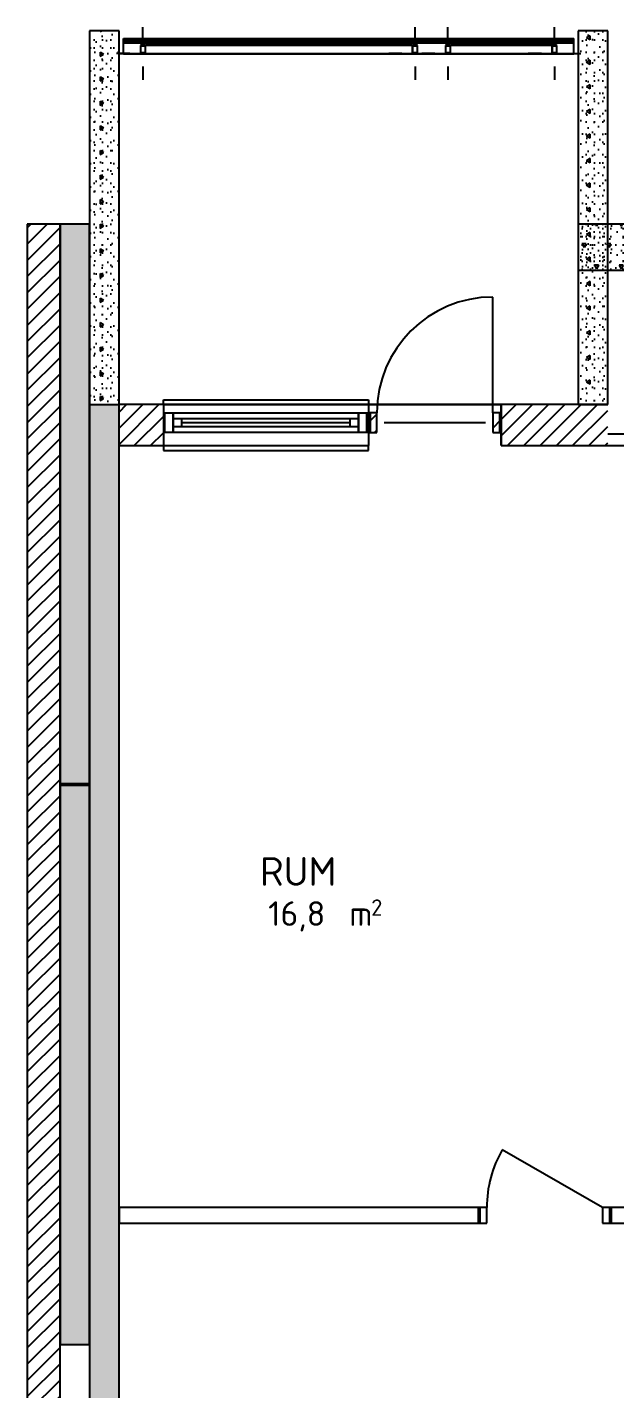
# Model space of a CAD drawing. Header units: millimetres. Extents: x -214 to 77166, y -5099 to 21069.
# Drawn here: x -184 to 3399, y 6398 to 14702 of the extents above; entities that cross this region are included whole.
import ezdxf
from ezdxf.enums import TextEntityAlignment as Align

# ---------------------------------------------------------------- set-up
doc = ezdxf.new("R2010")
doc.units = ezdxf.units.MM
doc.header["$MEASUREMENT"] = 0
for name, color, linetype in [('A-01SB-----', 3, 'Continuous'), ('A-01SC-----', 7, 'Continuous'), ('A-01SC-----Ytterväggar hus S', 7, 'Continuous'), ('A-01SC-----Ytterväggar2', 7, 'Continuous'), ('A-01SJ-----', 1, 'Continuous'), ('A-27B------', 7, 'Continuous'), ('A-42-------', 1, 'Continuous')]:
    doc.layers.add(name, color=color, linetype=linetype)
doc.layers.add('A-A-RUA----', color=3, linetype='Continuous', lineweight=0)
doc.styles.add('ISO', font='')
doc.styles.get('ISO').set_extended_font_data('ISOCPEUR')
pattern_1 = [(45, (0, 0), (-49.49747, 49.49747), [])]
pattern_2 = [(270, (0, 0), (259.8076, 0), [25, -125]), (270, (129.9, -75), (259.8076, 0), [25, -125]), (330, (0, 0), (129.904, 225), [25, -125]), (330, (-3e-14, -150), (129.904, 225), [25, -125]), (30, (-5e-15, -25), (-129.904, 225), [25, -125]), (30, (-3e-14, -175), (-129.904, 225), [25, -125]), (270, (25, -5e-15), (50, 0), [0, -50, 0, -75]), (315, (25, -25), (35.35534, 35.35534), [0, -37.5, 0, -62.5])]
pattern_3 = [(0, (0, 0), (0, 600), [])]

# ---------------------------------------------------------------- blocks, each defined once
blk = doc.blocks.new('RUM_07_44', base_point=(1637.4, 9425))
at = {"layer": 'A-A-RUA----', "style": 'ISO'}
for tag, height, p in [('ROOM_NAME', 175, (1235.4, 9640.4)), ('bFrame', 150, (1285.4, 9371.1)), ('DUMMY_377', 150, (1684.5, 9371.1)), ('DUMMY_378', 100, (1913.5, 9382.5))]:
    blk.add_attdef(tag, text='', height=height, dxfattribs=at).set_placement(p, align=Align.TOP_LEFT)

msp = doc.modelspace()

# ---------------------------------------------------------------- hatches: boundary and pattern name
at = {"layer": 'A-01SC-----', "linetype": 'Continuous'}
h = msp.add_hatch(dxfattribs=at)
h.set_pattern_fill('BRANDSÄKRARE', color=256, style=0, pattern_type=2)
h.set_pattern_definition(pattern_1)
h.paths.add_polyline_path([(16.2, 13500), (-183.8, 13500), (-183.8, 6264.3), (16.2, 6264.3)])
h = msp.add_hatch(dxfattribs=at)
h.set_pattern_fill('BETONG__STD_', color=256, style=0, pattern_type=2)
h.set_pattern_definition(pattern_2)
h.paths.add_polyline_path([(16.2, 13500), (16.2, 10090), (196.2, 10090), (196.2, 13500)])
h = msp.add_hatch(dxfattribs=at)
h.set_pattern_fill('BETONG__STD_', color=256, style=0, pattern_type=2)
h.set_pattern_definition([(180, (0, 0), (0, 259.8076), [25, -125]), (180, (-75, -129.9), (0, 259.8076), [25, -125]), (240, (0, 0), (-225, 129.904), [25, -125]), (240, (-150, 2e-14), (-225, 129.904), [25, -125]), (300, (-25, 3e-15), (225, 129.904), [25, -125]), (300, (-175, 2e-14), (225, 129.904), [25, -125]), (180, (-3e-15, -25), (0, 50), [0, -50, 0, -75]), (225, (-25, -25), (-35.35534, 35.35534), [0, -37.5, 0, -62.5])])
h.paths.add_polyline_path([(3176.2, 13500), (3176.2, 13220), (3815.2, 13220), (3815.2, 13330), (3815.2, 13450), (3815.2, 13500)])
h = msp.add_hatch(dxfattribs=at)
h.set_pattern_fill('BETONG__STD_', color=256, style=0, pattern_type=2)
h.set_pattern_definition(pattern_2)
h.paths.add_polyline_path([(16.2, 10077.6), (16.2, 6667.6), (196.2, 6667.6), (196.2, 10077.6)])
at = {"layer": 'A-01SC-----Ytterväggar hus S', "linetype": 'Continuous'}
h = msp.add_hatch(dxfattribs=at)
h.set_pattern_fill('BRANDSÄKRARE', color=256, style=0, pattern_type=2)
h.set_pattern_definition(pattern_1)
h.paths.add_polyline_path([(376.2, 12400), (376.2, 12150), (646.2, 12150), (646.2, 12230), (646.2, 12350), (646.2, 12400)])
h = msp.add_hatch(dxfattribs=at)
h.set_pattern_fill('BRANDSÄKRARE', color=256, style=0, pattern_type=2)
h.set_pattern_definition(pattern_1)
h.paths.add_polyline_path([(376.2, 12400), (376.2, 12150), (646.2, 12150), (646.2, 12230), (646.2, 12350), (646.2, 12400)])
h = msp.add_hatch(dxfattribs=at)
h.set_pattern_fill('BRANDSÄKRARE', color=256, style=0, pattern_type=2)
h.set_pattern_definition(pattern_1)
h.paths.add_polyline_path([(2706.2, 12350), (2706.2, 12230), (2706.2, 12150), (3356.2, 12150), (3356.2, 12400), (2706.2, 12400)])
h = msp.add_hatch(dxfattribs=at)
h.set_pattern_fill('BRANDSÄKRARE', color=256, style=0, pattern_type=2)
h.set_pattern_definition(pattern_1)
h.paths.add_polyline_path([(2706.2, 12350), (2706.2, 12230), (2706.2, 12150), (3356.2, 12150), (3356.2, 12400), (2706.2, 12400)])
at = {"layer": 'A-01SC-----Ytterväggar2', "linetype": 'Continuous'}
h = msp.add_hatch(dxfattribs=at)
h.set_pattern_fill('BETONG__STD_', color=256, style=0, pattern_type=2)
h.set_pattern_definition(pattern_2)
h.paths.add_polyline_path([(196.2, 14680), (196.2, 12400), (376.2, 12400), (376.2, 14680)])
h = msp.add_hatch(dxfattribs=at)
h.set_pattern_fill('BETONG__STD_', color=256, style=0, pattern_type=2)
h.set_pattern_definition([(90, (0, 0), (-259.8076, 0), [25, -125]), (90, (-129.9, 75), (-259.8076, 0), [25, -125]), (150, (0, 0), (129.904, 225), [25, -125]), (150, (9e-15, 150), (129.904, 225), [25, -125]), (210, (2e-15, 25), (-129.904, 225), [25, -125]), (210, (1e-14, 175), (-129.904, 225), [25, -125]), (90, (-25, 2e-15), (-50, 0), [0, -50, 0, -75]), (135, (-25, 25), (35.35534, 35.35534), [0, -37.5, 0, -62.5])])
h.paths.add_polyline_path([(3176.2, 14680), (3176.2, 12400), (3356.2, 12400), (3356.2, 14680)])
at = {"layer": 'A-01SJ-----', "linetype": 'Continuous'}
h = msp.add_hatch(dxfattribs=at)
h.set_pattern_fill('BRANDSÄKRARE', color=256, style=0, pattern_type=2)
h.set_pattern_definition(pattern_1)
h.paths.add_polyline_path([(506.3, 14545.7), (507.4, 14542.9), (510.3, 14541.7), (532.3, 14541.7), (535.1, 14542.9), (536.3, 14545.7), (536.3, 14587.7), (535.1, 14590.5), (532.3, 14591.7), (510.3, 14591.7), (507.4, 14590.5), (506.3, 14587.7)])
h.paths.add_polyline_path([(508.3, 14545.7), (508.3, 14587.7), (508.6, 14588.4), (509.3, 14588.7), (533.3, 14588.7), (534, 14588.4), (534.3, 14587.7), (534.3, 14545.7), (534, 14545), (533.3, 14544.7), (509.3, 14544.7), (508.6, 14545)], flags=0)
h = msp.add_hatch(dxfattribs=at)
h.set_pattern_fill('BRANDSÄKRARE', color=256, style=0, pattern_type=2)
h.set_pattern_definition(pattern_1)
h.paths.add_polyline_path([(2196.2, 14545.7), (2196.2, 14587.7), (2195, 14590.5), (2192.2, 14591.7), (2170.2, 14591.7), (2167.3, 14590.5), (2166.2, 14587.7), (2166.2, 14545.7), (2167.3, 14542.9), (2170.2, 14541.7), (2192.2, 14541.7), (2195, 14542.9)])
h.paths.add_polyline_path([(2194.2, 14545.7), (2193.9, 14545), (2193.2, 14544.7), (2169.2, 14544.7), (2168.5, 14545), (2168.2, 14545.7), (2168.2, 14587.7), (2168.5, 14588.4), (2169.2, 14588.7), (2193.2, 14588.7), (2193.9, 14588.4), (2194.2, 14587.7)], flags=0)
h = msp.add_hatch(dxfattribs=at)
h.set_pattern_fill('BRANDSÄKRARE', color=256, style=0, pattern_type=2)
h.set_pattern_definition(pattern_1)
h.paths.add_polyline_path([(2396.2, 14545.7), (2396.2, 14587.7), (2395, 14590.5), (2392.2, 14591.7), (2370.2, 14591.7), (2367.3, 14590.5), (2366.2, 14587.7), (2366.2, 14545.7), (2367.3, 14542.9), (2370.2, 14541.7), (2392.2, 14541.7), (2395, 14542.9)])
h.paths.add_polyline_path([(2394.2, 14545.7), (2393.9, 14545), (2393.2, 14544.7), (2369.2, 14544.7), (2368.5, 14545), (2368.2, 14545.7), (2368.2, 14587.7), (2368.5, 14588.4), (2369.2, 14588.7), (2393.2, 14588.7), (2393.9, 14588.4), (2394.2, 14587.7)], flags=0)
h = msp.add_hatch(dxfattribs=at)
h.set_pattern_fill('BRANDSÄKRARE', color=256, style=0, pattern_type=2)
h.set_pattern_definition(pattern_1)
h.paths.add_polyline_path([(3046.2, 14545.7), (3046.2, 14587.7), (3045, 14590.5), (3042.2, 14591.7), (3020.2, 14591.7), (3017.3, 14590.5), (3016.2, 14587.7), (3016.2, 14545.7), (3017.3, 14542.9), (3020.2, 14541.7), (3042.2, 14541.7), (3045, 14542.9)])
h.paths.add_polyline_path([(3044.2, 14545.7), (3043.9, 14545), (3043.2, 14544.7), (3019.2, 14544.7), (3018.5, 14545), (3018.2, 14545.7), (3018.2, 14587.7), (3018.5, 14588.4), (3019.2, 14588.7), (3043.2, 14588.7), (3043.9, 14588.4), (3044.2, 14587.7)], flags=0)
at = {"layer": 'A-27B------', "linetype": 'Continuous'}
h = msp.add_hatch(dxfattribs=at)
h.set_pattern_fill('BETONG__STD_', color=256, style=0, pattern_type=2)
h.set_pattern_definition([(270.0003, (0, 0), (259.8076, 0.0015), [25, -125]), (270.0003, (129.9, -75), (259.8076, 0.0015), [25, -125]), (330.0003, (0, 0), (129.9025, 225.001), [25, -125]), (330.0003, (0.0009, -150), (129.9025, 225.001), [25, -125]), (30.0003, (0.0001, -25), (-129.905, 224.999), [25, -125]), (30.0003, (0.001, -175), (-129.905, 224.999), [25, -125]), (270.00033, (25, 0.0001), (50, 0.0003), [0, -50, 0, -75]), (315.00033, (25, -25), (35.35513, 35.35554), [0, -37.5, 0, -62.5])])
h.paths.add_polyline_path([(376.1, 12399.1), (196.1, 12399.1), (196.2, 6264.3), (376.2, 6264.3)])
at = {"layer": 'A-42-------', "linetype": 'Continuous'}
h = msp.add_hatch(dxfattribs=at)
h.set_pattern_fill('BRANDSÄKRARE', color=256, style=0, pattern_type=2)
h.set_pattern_definition(pattern_1)
h.paths.add_polyline_path([(1948.2, 12230), (1948.2, 12350), (1896.2, 12350), (1896.2, 12230)])
h = msp.add_hatch(dxfattribs=at)
h.set_pattern_fill('BRANDSÄKRARE', color=256, style=0, pattern_type=2)
h.set_pattern_definition(pattern_1)
h.paths.add_polyline_path([(1948.2, 12230), (1948.2, 12350), (1896.2, 12350), (1896.2, 12230)])
h = msp.add_hatch(dxfattribs=at)
h.set_pattern_fill('BRANDSÄKRARE', color=256, style=0, pattern_type=2)
h.set_pattern_definition(pattern_1)
h.paths.add_polyline_path([(1948.2, 12230), (1948.2, 12350), (1896.2, 12350), (1896.2, 12230)])
h = msp.add_hatch(dxfattribs=at)
h.set_pattern_fill('BRANDSÄKRARE', color=256, style=0, pattern_type=2)
h.set_pattern_definition(pattern_1)
h.paths.add_polyline_path([(2706.2, 12230), (2706.2, 12350), (2654.2, 12350), (2654.2, 12230)])
h = msp.add_hatch(dxfattribs=at)
h.set_pattern_fill('BRANDSÄKRARE', color=256, style=0, pattern_type=2)
h.set_pattern_definition(pattern_1)
h.paths.add_polyline_path([(2706.2, 12230), (2706.2, 12350), (2654.2, 12350), (2654.2, 12230)])
h = msp.add_hatch(dxfattribs=at)
h.set_pattern_fill('BRANDSÄKRARE', color=256, style=0, pattern_type=2)
h.set_pattern_definition(pattern_1)
h.paths.add_polyline_path([(2706.2, 12230), (2706.2, 12350), (2654.2, 12350), (2654.2, 12230)])
h = msp.add_hatch(dxfattribs=at)
h.set_pattern_fill('FALSAD_PLÅT__LIGGANDE_600', color=256, style=0, pattern_type=2)
h.set_pattern_definition(pattern_3)
h.paths.add_polyline_path([(2618.2, 7406.9), (2618.2, 7502.9), (2566.2, 7502.9), (2566.2, 7406.9)])
h = msp.add_hatch(dxfattribs=at)
h.set_pattern_fill('FALSAD_PLÅT__LIGGANDE_600', color=256, style=0, pattern_type=2)
h.set_pattern_definition(pattern_3)
h.paths.add_polyline_path([(3376.2, 7406.9), (3376.2, 7502.9), (3324.2, 7502.9), (3324.2, 7406.9)])

# ---------------------------------------------------------------- linework, layer by layer
at = {"layer": 'A-01SB-----'}
for p, q in [((2566.2, 7502.9), (2566.2, 7406.9)), ((3376.2, 7502.9), (3376.2, 7406.9))]:
    msp.add_line(p, q, dxfattribs=at)
at = {"layer": 'A-01SB-----', "flags": 128}
for points in [[(3580.2, 12220), (3356.2, 12220)], [(3356.2, 12150), (3580.2, 12150)], [(2566.2, 7502.9), (376.2, 7502.9)], [(376.2, 7502.9), (376.2, 7406.9)], [(4176.2, 7502.9), (3376.2, 7502.9)], [(376.2, 7406.9), (2566.2, 7406.9)], [(3376.2, 7406.9), (4176.2, 7406.9)]]:
    msp.add_lwpolyline(points, dxfattribs=at)
at = {"layer": 'A-01SC-----'}
for p, q in [((646.2, 12400), (646.2, 12350)), ((1896.2, 12400), (1896.2, 12350)), ((2706.2, 12350), (2706.2, 12400)), ((646.2, 12350), (646.2, 12230)), ((1896.2, 12350), (1896.2, 12230)), ((2706.2, 12230), (2706.2, 12350)), ((646.2, 12230), (646.2, 12150)), ((1896.2, 12230), (1896.2, 12150)), ((2706.2, 12150), (2706.2, 12230))]:
    msp.add_line(p, q, dxfattribs=at)
at = {"layer": 'A-01SC-----', "flags": 128}
for points in [[(-183.8, 13500), (-183.8, 6264.3)], [(16.2, 13500), (-183.8, 13500)], [(16.2, 6264.3), (16.2, 13500)], [(16.2, 13500), (16.2, 10090)], [(196.2, 13500), (16.2, 13500)], [(196.2, 10090), (196.2, 13500)], [(3815.2, 13500), (3176.2, 13500)], [(3176.2, 13500), (3176.2, 13220)], [(3176.2, 13220), (3815.2, 13220)], [(646.2, 12400), (376.2, 12400)], [(3356.2, 12400), (2706.2, 12400)], [(376.2, 12150), (646.2, 12150)], [(2706.2, 12150), (3356.2, 12150)], [(16.2, 10090), (196.2, 10090)], [(16.2, 10077.6), (16.2, 6667.6)], [(196.2, 10077.6), (16.2, 10077.6)], [(196.2, 6667.6), (196.2, 10077.6)], [(16.2, 6667.6), (196.2, 6667.6)]]:
    msp.add_lwpolyline(points, dxfattribs=at)
at = {"layer": 'A-01SC-----Ytterväggar hus S'}
for p, q in [((646.2, 12400), (646.2, 12350)), ((646.2, 12400), (646.2, 12350)), ((2706.2, 12400), (2706.2, 12350)), ((2706.2, 12400), (2706.2, 12350)), ((646.2, 12350), (646.2, 12230)), ((646.2, 12350), (646.2, 12230)), ((2706.2, 12350), (2706.2, 12230)), ((2706.2, 12350), (2706.2, 12230)), ((646.2, 12230), (646.2, 12150)), ((646.2, 12230), (646.2, 12150)), ((2706.2, 12230), (2706.2, 12150)), ((2706.2, 12230), (2706.2, 12150))]:
    msp.add_line(p, q, dxfattribs=at)
at = {"layer": 'A-01SC-----Ytterväggar hus S', "flags": 128}
for points in [[(646.2, 12400), (376.2, 12400)], [(646.2, 12400), (376.2, 12400)], [(3356.2, 12400), (2706.2, 12400)], [(3356.2, 12400), (2706.2, 12400)], [(376.2, 12150), (646.2, 12150)], [(376.2, 12150), (646.2, 12150)], [(2706.2, 12150), (3356.2, 12150)], [(2706.2, 12150), (3356.2, 12150)]]:
    msp.add_lwpolyline(points, dxfattribs=at)
at = {"layer": 'A-01SC-----Ytterväggar2', "flags": 128}
for points in [[(196.2, 14680), (196.2, 12400)], [(376.2, 14680), (196.2, 14680)], [(376.2, 12400), (376.2, 14680)], [(3176.2, 14680), (3176.2, 12400)], [(3356.2, 14680), (3176.2, 14680)], [(3356.2, 12400), (3356.2, 14680)], [(196.2, 12400), (376.2, 12400)], [(3176.2, 12400), (3356.2, 12400)]]:
    msp.add_lwpolyline(points, dxfattribs=at)
at = {"layer": 'A-01SJ-----'}
for p, q in [((521.3, 14621.7), (521.3, 14701.7)), ((2181.2, 14621.7), (2181.2, 14701.7)), ((2381.2, 14621.7), (2381.2, 14701.7)), ((3031.2, 14621.7), (3031.2, 14701.7)), ((403.8, 14633.5), (3148.7, 14633.5)), ((403.8, 14539.6), (403.8, 14633.5)), ((403.8, 14631.7), (3148.7, 14631.7)), ((403.8, 14606.7), (403.8, 14631.7)), ((403.8, 14619.2), (3148.7, 14619.2)), ((3148.7, 14539.6), (3148.7, 14633.5)), ((3148.7, 14606.7), (3148.7, 14631.7)), ((441.3, 14541.7), (361.3, 14541.7)), ((403.8, 14606.7), (3148.7, 14606.7)), ((403.8, 14541.6), (3148.7, 14541.6)), ((403.8, 14539.6), (3148.7, 14539.6)), ((507.4, 14590.5), (506.3, 14587.7)), ((506.3, 14587.7), (506.3, 14545.7)), ((506.3, 14545.7), (507.4, 14542.9)), ((510.3, 14591.7), (507.4, 14590.5)), ((507.4, 14542.9), (510.3, 14541.7)), ((508.3, 14587.7), (508.6, 14588.4)), ((508.3, 14545.7), (508.3, 14587.7)), ((508.6, 14545), (508.3, 14545.7)), ((508.6, 14588.4), (509.3, 14588.7)), ((509.3, 14544.7), (508.6, 14545)), ((509.3, 14588.7), (533.3, 14588.7)), ((533.3, 14544.7), (509.3, 14544.7)), ((532.3, 14591.7), (510.3, 14591.7)), ((510.3, 14541.7), (532.3, 14541.7)), ((535.1, 14590.5), (532.3, 14591.7)), ((532.3, 14541.7), (535.1, 14542.9)), ((533.3, 14588.7), (534, 14588.4)), ((534, 14545), (533.3, 14544.7)), ((534, 14588.4), (534.3, 14587.7)), ((534.3, 14545.7), (534, 14545)), ((534.3, 14587.7), (534.3, 14545.7)), ((536.3, 14587.7), (535.1, 14590.5)), ((535.1, 14542.9), (536.3, 14545.7)), ((536.3, 14599.2), (2166.2, 14599.2)), ((536.3, 14592.7), (2166.2, 14592.7)), ((536.3, 14541.7), (536.3, 14592.7)), ((536.3, 14545.7), (536.3, 14587.7)), ((536.3, 14541.7), (2166.2, 14541.7)), ((601.3, 14541.7), (681.3, 14541.7)), ((2101.2, 14541.7), (2021.2, 14541.7)), ((2166.2, 14541.7), (2166.2, 14592.7)), ((2167.3, 14590.5), (2166.2, 14587.7)), ((2166.2, 14587.7), (2166.2, 14545.7)), ((2166.2, 14545.7), (2167.3, 14542.9)), ((2170.2, 14591.7), (2167.3, 14590.5)), ((2167.3, 14542.9), (2170.2, 14541.7)), ((2168.2, 14587.7), (2168.5, 14588.4)), ((2168.2, 14545.7), (2168.2, 14587.7)), ((2168.5, 14545), (2168.2, 14545.7)), ((2168.5, 14588.4), (2169.2, 14588.7)), ((2169.2, 14544.7), (2168.5, 14545)), ((2169.2, 14588.7), (2193.2, 14588.7)), ((2193.2, 14544.7), (2169.2, 14544.7)), ((2192.2, 14591.7), (2170.2, 14591.7)), ((2170.2, 14541.7), (2192.2, 14541.7)), ((2195, 14590.5), (2192.2, 14591.7)), ((2192.2, 14541.7), (2195, 14542.9)), ((2193.2, 14588.7), (2193.9, 14588.4)), ((2193.9, 14545), (2193.2, 14544.7)), ((2193.9, 14588.4), (2194.2, 14587.7)), ((2194.2, 14545.7), (2193.9, 14545)), ((2194.2, 14587.7), (2194.2, 14545.7)), ((2196.2, 14587.7), (2195, 14590.5)), ((2195, 14542.9), (2196.2, 14545.7)), ((2196.2, 14545.7), (2196.2, 14587.7)), ((2301.2, 14541.7), (2221.2, 14541.7)), ((2261.2, 14541.7), (2341.2, 14541.7)), ((2367.3, 14590.5), (2366.2, 14587.7)), ((2366.2, 14587.7), (2366.2, 14545.7)), ((2366.2, 14545.7), (2367.3, 14542.9)), ((2370.2, 14591.7), (2367.3, 14590.5)), ((2367.3, 14542.9), (2370.2, 14541.7)), ((2368.2, 14587.7), (2368.5, 14588.4)), ((2368.2, 14545.7), (2368.2, 14587.7)), ((2368.5, 14545), (2368.2, 14545.7)), ((2368.5, 14588.4), (2369.2, 14588.7)), ((2369.2, 14544.7), (2368.5, 14545)), ((2369.2, 14588.7), (2393.2, 14588.7)), ((2393.2, 14544.7), (2369.2, 14544.7)), ((2392.2, 14591.7), (2370.2, 14591.7)), ((2370.2, 14541.7), (2392.2, 14541.7)), ((2395, 14590.5), (2392.2, 14591.7)), ((2392.2, 14541.7), (2395, 14542.9)), ((2393.2, 14588.7), (2393.9, 14588.4)), ((2393.9, 14545), (2393.2, 14544.7)), ((2393.9, 14588.4), (2394.2, 14587.7)), ((2394.2, 14545.7), (2393.9, 14545)), ((2394.2, 14587.7), (2394.2, 14545.7)), ((2396.2, 14587.7), (2395, 14590.5)), ((2395, 14542.9), (2396.2, 14545.7)), ((2396.2, 14599.2), (3016.2, 14599.2)), ((2396.2, 14592.7), (3016.2, 14592.7)), ((2396.2, 14541.7), (2396.2, 14592.7)), ((2396.2, 14545.7), (2396.2, 14587.7)), ((2396.2, 14541.7), (3016.2, 14541.7)), ((2461.2, 14541.7), (2541.2, 14541.7)), ((2951.2, 14541.7), (2871.2, 14541.7)), ((3016.2, 14541.7), (3016.2, 14592.7)), ((3017.3, 14590.5), (3016.2, 14587.7)), ((3016.2, 14587.7), (3016.2, 14545.7)), ((3016.2, 14545.7), (3017.3, 14542.9)), ((3020.2, 14591.7), (3017.3, 14590.5)), ((3017.3, 14542.9), (3020.2, 14541.7)), ((3018.2, 14587.7), (3018.5, 14588.4)), ((3018.2, 14545.7), (3018.2, 14587.7)), ((3018.5, 14545), (3018.2, 14545.7)), ((3018.5, 14588.4), (3019.2, 14588.7)), ((3019.2, 14544.7), (3018.5, 14545)), ((3019.2, 14588.7), (3043.2, 14588.7)), ((3043.2, 14544.7), (3019.2, 14544.7)), ((3042.2, 14591.7), (3020.2, 14591.7)), ((3020.2, 14541.7), (3042.2, 14541.7)), ((3045, 14590.5), (3042.2, 14591.7)), ((3042.2, 14541.7), (3045, 14542.9)), ((3043.2, 14588.7), (3043.9, 14588.4)), ((3043.9, 14545), (3043.2, 14544.7)), ((3043.9, 14588.4), (3044.2, 14587.7)), ((3044.2, 14545.7), (3043.9, 14545)), ((3044.2, 14587.7), (3044.2, 14545.7)), ((3046.2, 14587.7), (3045, 14590.5)), ((3045, 14542.9), (3046.2, 14545.7)), ((3046.2, 14545.7), (3046.2, 14587.7)), ((3111.2, 14541.7), (3191.2, 14541.7)), ((521.3, 14461.7), (521.3, 14381.7)), ((2181.2, 14461.7), (2181.2, 14381.7)), ((2381.2, 14461.7), (2381.2, 14381.7)), ((3031.2, 14461.7), (3031.2, 14381.7))]:
    msp.add_line(p, q, dxfattribs=at)
at = {"layer": 'A-01SJ-----', "flags": 128}
for points in [[(2273.7, 14622.5), (431.3, 14622.5)], [(431.3, 14622.5), (431.3, 14616.1)], [(431.3, 14616.1), (2273.7, 14616.1)], [(2273.7, 14616.1), (2273.7, 14622.5)], [(3123.7, 14622.5), (2291.2, 14622.5)], [(2291.2, 14622.5), (2291.2, 14616.1)], [(2291.2, 14616.1), (3123.7, 14616.1)], [(3123.7, 14616.1), (3123.7, 14622.5)]]:
    msp.add_lwpolyline(points, dxfattribs=at)
msp.add_lwpolyline([(3176.2, 12400), (376.2, 12400), (376.2, 14541.6), (3176.2, 14541.6)], close=True, dxfattribs=at)
at = {"layer": 'A-01SJ-----'}
for p in [(521.3, 14541.7), (2181.2, 14541.7), (2381.2, 14541.7), (3031.2, 14541.7)]:
    msp.add_point(p, dxfattribs=at)
at = {"layer": 'A-27B------', "flags": 128}
for points in [[(376.1, 12399.1), (196.1, 12399.1)], [(196.1, 12399.1), (196.2, 6264.3)], [(376.2, 6264.3), (376.1, 12399.1)]]:
    msp.add_lwpolyline(points, dxfattribs=at)
at = {"layer": 'A-42-------'}
for p, q in [((2654.2, 12350), (2654.2, 13056)), ((2654.2, 12350), (2654.2, 13056)), ((2654.2, 12350), (2654.2, 13056)), ((646.2, 12400), (646.2, 12430)), ((646.2, 12430), (1896.2, 12430)), ((646.2, 12400), (646.2, 12430)), ((646.2, 12430), (1896.2, 12430)), ((646.2, 12400), (646.2, 12430)), ((646.2, 12430), (1896.2, 12430)), ((646.2, 12400), (1896.2, 12400)), ((646.2, 12400), (1896.2, 12400)), ((646.2, 12400), (1896.2, 12400)), ((1896.2, 12430), (1896.2, 12400)), ((1896.2, 12430), (1896.2, 12400)), ((1896.2, 12430), (1896.2, 12400)), ((1896.2, 12400), (2706.2, 12400)), ((1896.2, 12400), (2706.2, 12400)), ((1896.2, 12400), (2706.2, 12400)), ((646.2, 12350), (706.2, 12350)), ((646.2, 12350), (646.2, 12230)), ((646.2, 12350), (706.2, 12350)), ((646.2, 12350), (646.2, 12230)), ((646.2, 12350), (706.2, 12350)), ((646.2, 12350), (646.2, 12230)), ((656.2, 12230), (656.2, 12350)), ((656.2, 12230), (656.2, 12350)), ((656.2, 12230), (656.2, 12350)), ((706.2, 12350), (1836.2, 12350)), ((706.2, 12265), (706.2, 12350)), ((706.2, 12350), (706.2, 12265)), ((706.2, 12350), (1836.2, 12350)), ((706.2, 12265), (706.2, 12350)), ((706.2, 12350), (706.2, 12265)), ((706.2, 12350), (1836.2, 12350)), ((706.2, 12265), (706.2, 12350)), ((706.2, 12350), (706.2, 12265)), ((706.2, 12315), (756.2, 12315)), ((706.2, 12265), (706.2, 12315)), ((706.2, 12315), (756.2, 12315)), ((706.2, 12265), (706.2, 12315)), ((706.2, 12315), (756.2, 12315)), ((706.2, 12265), (706.2, 12315)), ((756.2, 12315), (1786.2, 12315)), ((756.2, 12315), (756.2, 12265)), ((756.2, 12315), (1786.2, 12315)), ((756.2, 12315), (756.2, 12265)), ((756.2, 12315), (1786.2, 12315)), ((756.2, 12315), (756.2, 12265)), ((756.2, 12290), (1786.2, 12290)), ((756.2, 12290), (1786.2, 12290)), ((756.2, 12290), (1786.2, 12290)), ((1786.2, 12265), (1786.2, 12315)), ((1786.2, 12315), (1836.2, 12315)), ((1786.2, 12265), (1786.2, 12315)), ((1786.2, 12315), (1836.2, 12315)), ((1786.2, 12265), (1786.2, 12315)), ((1786.2, 12315), (1836.2, 12315)), ((1836.2, 12350), (1836.2, 12265)), ((1836.2, 12265), (1836.2, 12350)), ((1836.2, 12350), (1896.2, 12350)), ((1836.2, 12350), (1836.2, 12265)), ((1836.2, 12265), (1836.2, 12350)), ((1836.2, 12350), (1896.2, 12350)), ((1836.2, 12350), (1836.2, 12265)), ((1836.2, 12265), (1836.2, 12350)), ((1836.2, 12350), (1896.2, 12350)), ((1836.2, 12315), (1836.2, 12265)), ((1836.2, 12315), (1836.2, 12265)), ((1836.2, 12315), (1836.2, 12265)), ((1886.2, 12230), (1886.2, 12350)), ((1886.2, 12230), (1886.2, 12350)), ((1886.2, 12230), (1886.2, 12350)), ((1896.2, 12350), (1896.2, 12230)), ((1948.2, 12350), (1896.2, 12350)), ((1896.2, 12350), (1896.2, 12230)), ((1896.2, 12350), (1896.2, 12230)), ((1896.2, 12350), (1896.2, 12230)), ((1948.2, 12350), (1896.2, 12350)), ((1896.2, 12350), (1896.2, 12230)), ((1896.2, 12350), (1896.2, 12230)), ((1896.2, 12350), (1896.2, 12230)), ((1948.2, 12350), (1896.2, 12350)), ((1896.2, 12350), (1896.2, 12230)), ((1896.2, 12350), (1896.2, 12230)), ((1906.2, 12350), (1906.2, 12230)), ((1906.2, 12350), (1906.2, 12230)), ((1906.2, 12350), (1906.2, 12230)), ((1948.2, 12230), (1948.2, 12350)), ((1948.2, 12230), (1948.2, 12350)), ((1948.2, 12230), (1948.2, 12350)), ((1992.2, 12290), (2610.2, 12290)), ((1992.2, 12290), (2610.2, 12290)), ((1992.2, 12290), (2610.2, 12290)), ((2706.2, 12350), (2654.2, 12350)), ((2654.2, 12350), (2654.2, 12230)), ((2706.2, 12350), (2654.2, 12350)), ((2654.2, 12350), (2654.2, 12230)), ((2706.2, 12350), (2654.2, 12350)), ((2654.2, 12350), (2654.2, 12230)), ((2696.2, 12350), (2696.2, 12230)), ((2696.2, 12350), (2696.2, 12230)), ((2696.2, 12350), (2696.2, 12230)), ((2706.2, 12230), (2706.2, 12350)), ((2706.2, 12350), (2706.2, 12230)), ((2706.2, 12230), (2706.2, 12350)), ((2706.2, 12350), (2706.2, 12230)), ((2706.2, 12230), (2706.2, 12350)), ((2706.2, 12350), (2706.2, 12230)), ((706.2, 12230), (646.2, 12230)), ((706.2, 12230), (646.2, 12230)), ((706.2, 12230), (646.2, 12230)), ((706.2, 12230), (706.2, 12265)), ((706.2, 12265), (706.2, 12230)), ((756.2, 12265), (706.2, 12265)), ((706.2, 12230), (706.2, 12265)), ((706.2, 12265), (706.2, 12230)), ((756.2, 12265), (706.2, 12265)), ((706.2, 12230), (706.2, 12265)), ((706.2, 12265), (706.2, 12230)), ((756.2, 12265), (706.2, 12265)), ((1836.2, 12230), (706.2, 12230)), ((1836.2, 12230), (706.2, 12230)), ((1836.2, 12230), (706.2, 12230)), ((1786.2, 12265), (756.2, 12265)), ((1786.2, 12265), (756.2, 12265)), ((1786.2, 12265), (756.2, 12265)), ((1836.2, 12265), (1786.2, 12265)), ((1836.2, 12265), (1786.2, 12265)), ((1836.2, 12265), (1786.2, 12265)), ((1836.2, 12265), (1836.2, 12230)), ((1836.2, 12230), (1836.2, 12265)), ((1836.2, 12265), (1836.2, 12230)), ((1836.2, 12230), (1836.2, 12265)), ((1836.2, 12265), (1836.2, 12230)), ((1836.2, 12230), (1836.2, 12265)), ((1896.2, 12230), (1836.2, 12230)), ((1896.2, 12230), (1836.2, 12230)), ((1896.2, 12230), (1836.2, 12230)), ((1896.2, 12230), (1948.2, 12230)), ((1896.2, 12230), (1948.2, 12230)), ((1896.2, 12230), (1948.2, 12230)), ((2654.2, 12230), (2706.2, 12230)), ((2654.2, 12230), (2706.2, 12230)), ((2654.2, 12230), (2706.2, 12230)), ((646.2, 12150), (1896.2, 12150)), ((646.2, 12150), (646.2, 12120)), ((646.2, 12150), (1896.2, 12150)), ((646.2, 12150), (646.2, 12120)), ((646.2, 12150), (1896.2, 12150)), ((646.2, 12150), (646.2, 12120)), ((1896.2, 12120), (1896.2, 12150)), ((1896.2, 12120), (1896.2, 12150)), ((1896.2, 12120), (1896.2, 12150)), ((646.2, 12120), (1896.2, 12120)), ((646.2, 12120), (1896.2, 12120)), ((646.2, 12120), (1896.2, 12120)), ((3324.2, 7502.9), (2712.8, 7855.9)), ((2618.2, 7502.9), (2566.2, 7502.9)), ((2566.2, 7502.9), (2566.2, 7406.9)), ((2566.2, 7502.9), (2566.2, 7406.9)), ((2576.2, 7502.9), (2576.2, 7406.9)), ((2618.2, 7406.9), (2618.2, 7502.9)), ((3376.2, 7502.9), (3324.2, 7502.9)), ((3324.2, 7502.9), (3324.2, 7406.9)), ((3366.2, 7502.9), (3366.2, 7406.9)), ((3376.2, 7406.9), (3376.2, 7502.9)), ((3376.2, 7502.9), (3376.2, 7406.9)), ((2566.2, 7406.9), (2618.2, 7406.9)), ((3324.2, 7406.9), (3376.2, 7406.9))]:
    msp.add_line(p, q, dxfattribs=at)
for centre, start in [((2654.2, 12350), 90), ((2654.2, 12350), 90), ((2654.2, 12350), 90), ((3324.2, 7502.9), 150)]:
    msp.add_arc(centre, 706, start, 180, dxfattribs=at)

# ---------------------------------------------------------------- block references
at = {"layer": 'A-A-RUA----'}
ref = msp.add_blockref('RUM_07_44', (1637.4, 9425), dxfattribs=at)
ref.add_attrib('ROOM_NAME', 'RUM', dxfattribs={"color": 7, "height": 175, "style": 'ISO'}).set_placement((1235.4, 9640.4), align=Align.TOP_LEFT)
ref.add_attrib('bFrame', '16,8', dxfattribs={"color": 7, "height": 150, "style": 'ISO'}).set_placement((1285.4, 9371.1), align=Align.TOP_LEFT)
ref.add_attrib('DUMMY_377', ' m', dxfattribs={"color": 7, "height": 150, "style": 'ISO'}).set_placement((1684.5, 9371.1), align=Align.TOP_LEFT)
ref.add_attrib('DUMMY_378', '2', dxfattribs={"color": 7, "height": 100, "style": 'ISO'}).set_placement((1913.5, 9382.5), align=Align.TOP_LEFT)

doc.saveas('drawing.dxf')
